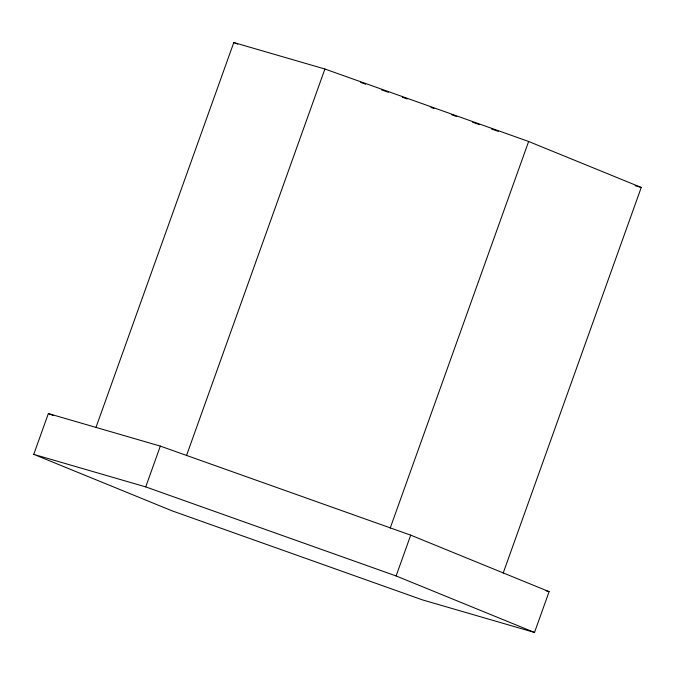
<?xml version="1.0" encoding="UTF-8"?>
<svg xmlns="http://www.w3.org/2000/svg" width="675" height="675" viewBox="0 0 675 675"><rect width="100%" height="100%" fill="white"/><g stroke="black" fill="none" stroke-linecap="round" stroke-linejoin="round"><path stroke-width="1.01" d="M33.75 454.359L48.355 413.564L160.338 446.108L410.712 535.148L549.112 591.654L534.507 632.458L422.525 599.915L172.15 510.865L33.75 454.359L145.724 486.903L396.107 575.952L534.507 632.458M96.069 427.174L233.795 42.542L324.903 69.019L528.635 141.48L641.25 187.456L503.179 573.083M145.724 486.903L160.338 446.108M186.477 455.642L324.903 69.019M390.209 528.095L528.635 141.48M396.107 575.952L410.712 535.148M635.175 185.693L641.25 187.456M546.083 590.777L549.112 591.654M360.686 82.426L365.631 84.189M381.476 89.826L388.403 92.289M402.266 97.217L407.219 98.98M430.979 107.435L433.949 108.489M451.778 114.826L456.722 116.589M472.568 122.217L479.495 124.689M491.383 128.908L498.31 131.38M233.795 42.542L237.676 44.128M48.355 413.564L53.232 415.555"/></g></svg>
